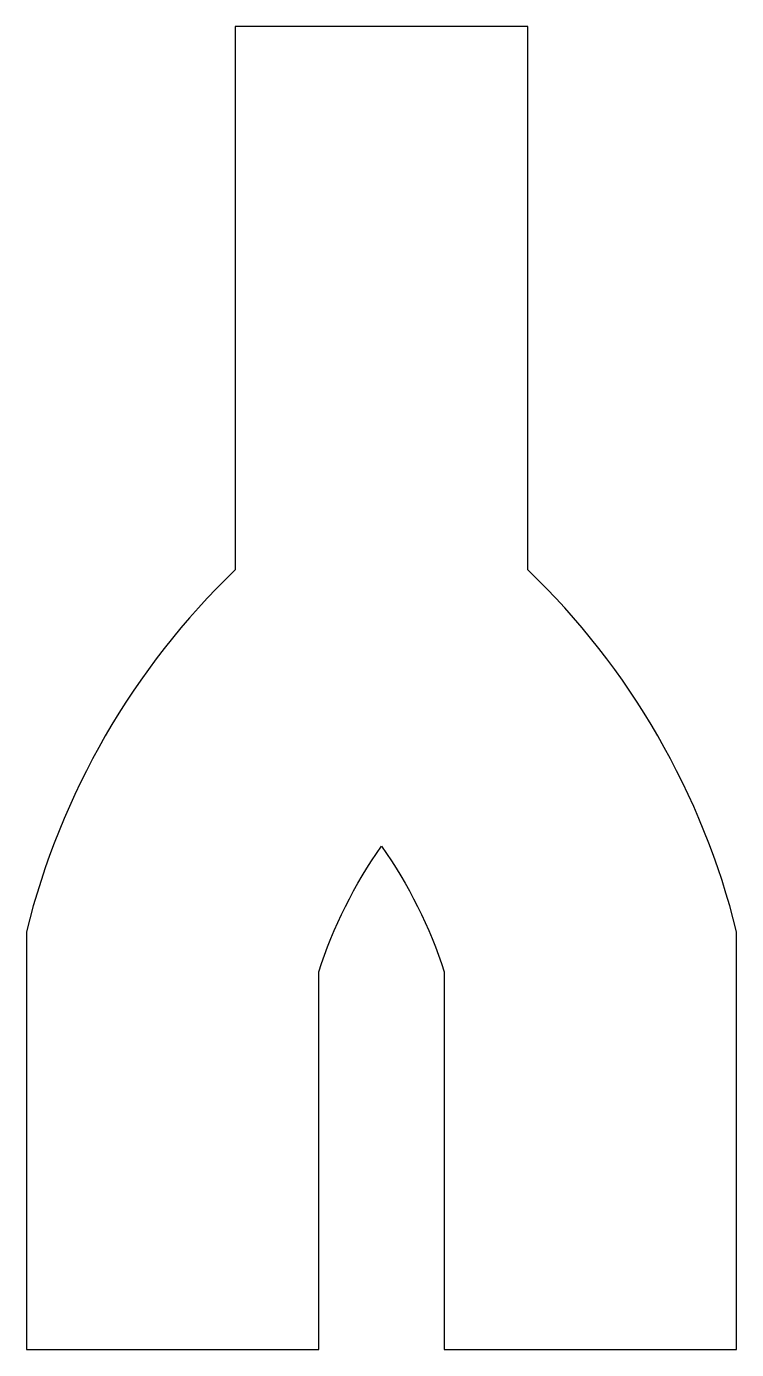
# Model space of a CAD drawing. Header units: millimetres. Extents: x -14 to 71, y -122 to 37.
import ezdxf

# ---------------------------------------------------------------- set-up
doc = ezdxf.new("R2010")
doc.units = ezdxf.units.MM

msp = doc.modelspace()

# ---------------------------------------------------------------- linework, layer by layer
msp.add_lwpolyline([(46.29, -28.44), (46.29, 36.56), (11.29, 36.56), (11.29, -28.44, 0.141677), (-13.71, -71.75), (-13.71, -121.75), (21.29, -121.75), (21.29, -85.59), (21.29, -76.54, -0.076724), (28.79, -61.52, -0.076724), (36.29, -76.54), (36.29, -85.59), (36.29, -121.75), (71.29, -121.75), (71.29, -71.75, 0.141677)], format="xyb", close=True)

doc.saveas('drawing.dxf')
